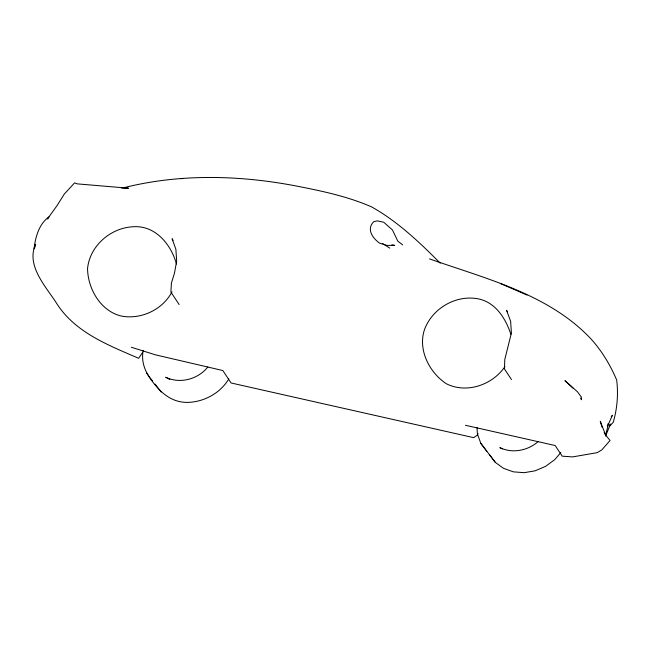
<?xml version="1.0" encoding="UTF-8"?>
<svg xmlns="http://www.w3.org/2000/svg" width="650" height="650" viewBox="0 0 650 650"><rect width="100%" height="100%" fill="white"/><g stroke="black" fill="none" stroke-linecap="round" stroke-linejoin="round"><path stroke-width="0.97" d="M143.195 350.504C140.969 361.408 145.056 372.913 152.628 380.892M34.491 248.771L35.555 244.246C25.951 265.712 45.703 286.333 56.509 303.16C74.872 332.434 108.388 345.183 138.637 358.304L142.602 352.454M607.344 426.116L608.262 423.353M605.572 436.085L610.488 424.093L609.31 425.376M478.083 433.599L477.425 435.069L473.679 437.653L231.075 382.972L222.836 370.541L155.496 354.843L131.316 347.246M172.006 291.785C162.752 309.611 141.188 319.784 121.477 316.079C100.669 311.269 87.774 288.795 87.555 268.515C89.814 245.887 110.403 228.044 132.738 226.777C155.114 224.892 171.056 244.246 176.467 264.022M228.776 378.942C220.707 392.527 205.579 401.156 189.906 402.301C169.382 403.772 156.642 388.928 146.616 372.962M207.838 366.982C198.201 379.259 179.879 384.223 165.669 377.227L169.78 379.446M504.961 366.576C492.521 384.898 466.806 393.924 446.428 383.801C429.358 372.629 417.568 349.619 424.572 329.379C432.469 308.262 456.007 294.539 478.262 298.854C495.641 302.299 505.741 318.646 510.884 334.303M560.852 452.53L554.742 459.656L545.537 466.383L535.096 470.827L524.111 472.688L513.354 471.843L503.539 468.333L495.349 462.418L480.821 443.349L477.392 433.948L477.003 427.44M611.227 416.585L612.365 415.35L608.489 424.109L605.589 434.988L610.074 440.481L601.713 450.011L597.139 452.66L572.585 456.901L562.226 456.186L555.165 445.526L465.489 425.287M609.871 425.921L613.251 422.256C617.232 408.631 618.426 394.119 616.679 380.031C610.196 364.837 601.754 350.626 590.517 338.447C548.332 293.906 485.534 278.647 429.544 258.887M538.159 441.561C527.906 450.645 512.379 453.773 499.874 447.614L502.344 448.939M121.721 188.248C177.499 173.826 236.299 174.931 292.687 185.331L294.808 185.721C320.897 190.799 347.246 196.219 371.694 206.944C397.67 221.512 419.396 242.174 440.245 263.185M180.789 178.701L183.227 178.474M123.825 188.11L128.489 188.199L77.212 183.869L74.604 182.877L64.301 194.058L56.761 206.009L47.426 218.961L48.953 216.97C39.114 223.624 35.189 237.607 34.133 248.674M391.885 244.822L394.688 245.359L386.912 245.416L379.446 243.1C372.661 238.046 366.299 229.385 373.579 221.804L377.171 220.854L383.793 222.259L392.486 230.002L397.759 241.085L402.651 244.904M527.02 295.076L500.362 283.473M382.419 243.409L389.748 248.113M573.056 388.156L564.931 380.673L577.476 391.796L581.271 396.979L581.441 399.742L580.629 398.109M489.328 454.488L495.349 462.418M480.821 443.349L486.834 451.279M155.123 384.101L161.143 392.031M507.561 311.846L506.496 310.237L510.632 321.262L511.412 333.003L504.798 359.426L504.416 368.883L511.477 379.543M173.136 240.321L172.063 238.704L175.882 249.251L176.67 260.991L174.46 273.268L171.397 283.108L170.918 292.126L179.148 304.558M604.167 432.461L605.589 434.988L600.291 421.265L601.933 427.042"/></g></svg>
